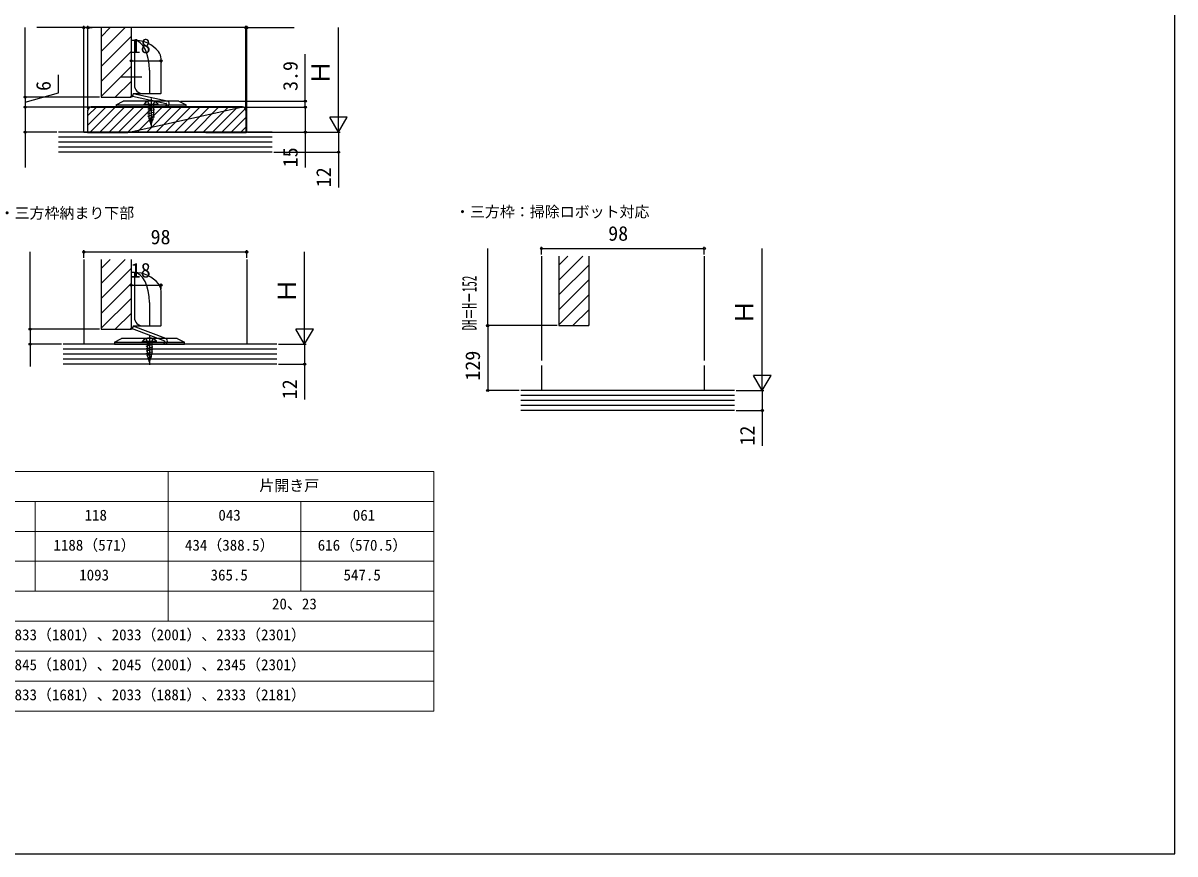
# Model space of a CAD drawing. Units: millimetres, scale not verified. Extents: x -525 to 525, y -783 to 779.
# Drawn here: x -168 to 525, y -783 to -283 of the extents above; entities that cross this region are included whole.
import ezdxf
from ezdxf.enums import TextEntityAlignment as Align

# ---------------------------------------------------------------- set-up
doc = ezdxf.new("R2010")
doc.units = ezdxf.units.MM
doc.header["$LTSCALE"] = 4
doc.layers.add('0-1_TABLE1', color=7, linetype='Continuous', lineweight=18)
for name, color, linetype in [('0-2_USER1', 3, 'Continuous'), ('0-3_YKK_11', 7, 'Continuous'), ('0-4_YKK_12', 2, 'Continuous'), ('0-5_YKK_13', 4, 'Continuous'), ('0-7_YKK_D', 6, 'Continuous'), ('0-8_YKK_ZWAK', 7, 'Continuous'), ('0-9_YSS_K', 3, 'Continuous')]:
    doc.layers.add(name, color=color, linetype=linetype)
doc.styles.add('ＭＳ ゴシック', font='')
doc.styles.get('ＭＳ ゴシック').set_extended_font_data('MS Gothic')

msp = doc.modelspace()

# ---------------------------------------------------------------- linework, layer by layer
at = {"layer": '0-1_TABLE1'}
for p, q in [((-490.82, -553.25), (79.18, -553.25)), ((-80.82, -553.25), (-80.82, -643.25)), ((79.18, -553.25), (79.18, -697.42)), ((-490.82, -571.25), (79.18, -571.25)), ((-160.82, -571.25), (-160.82, -625.25)), ((-0.82, -571.25), (-0.82, -625.25)), ((-490.82, -589.25), (79.18, -589.25)), ((-490.82, -607.25), (79.18, -607.25)), ((-490.82, -625.25), (79.18, -625.25)), ((-490.82, -643.25), (79.18, -643.25)), ((-440.82, -661.25), (79.18, -661.25)), ((-440.82, -679.25), (79.18, -679.25)), ((-490.82, -697.42), (79.18, -697.42))]:
    msp.add_line(p, q, dxfattribs=at)
at = {"layer": '0-3_YKK_11'}
for p, q in [((-36.003, -333.864), (-127.003, -333.864)), ((-127.003, -334.064), (-36.003, -334.064)), ((-58.003, -334.064), (-58.003, -333.864)), ((-33.803, -349.264), (-33.803, -336.064)), ((-105.003, -349.264), (-105.003, -349.064)), ((-58.003, -349.064), (-58.003, -349.264)), ((-58.003, -349.264), (-33.803, -349.264))]:
    msp.add_line(p, q, dxfattribs=at)
for points in [[(-129.203, -336.064), (-129.203, -349.264), (-105.003, -349.264), (-36.003, -333.864)], [(-105.003, -349.064), (-129.003, -349.064), (-129.003, -336.064)], [(-34.003, -336.064), (-34.003, -349.064), (-58.003, -349.064), (-105.003, -349.064)]]:
    msp.add_lwpolyline(points, dxfattribs=at)
for centre, radius, start, end in [((-127.003, -336.064), 2.2, 90.00001, 179.99999), ((-127.003, -336.064), 2, 90.00001, 179.99999), ((-36.003, -336.064), 2.2, 0.00001, 89.99999), ((-36.003, -336.064), 2, 0.00001, 89.99999)]:
    msp.add_arc(centre, radius, start, end, dxfattribs=at)
at = {"layer": '0-4_YKK_12'}
for p, q in [((-131.503, -349.064), (-131.503, -286.176)), ((-121.003, -291.635), (-115.544, -286.176)), ((-121.003, -300.615), (-106.564, -286.176)), ((-103.003, -286.176), (-103.003, -328.064)), ((-33.503, -349.064), (-33.503, -286.176)), ((-121.003, -309.595), (-103.003, -291.595)), ((-121.003, -318.576), (-103.003, -300.576)), ((-121.003, -327.556), (-103.003, -309.556)), ((-112.531, -328.064), (-103.003, -318.536)), ((-103.551, -328.064), (-103.003, -327.516)), ((-131.503, -349.064), (-33.503, -349.064)), ((-131.503, -425.707), (-131.503, -476.595)), ((-121.003, -425.707), (-121.003, -467.595)), ((-121.003, -431.166), (-115.544, -425.707)), ((-121.003, -440.146), (-106.564, -425.707)), ((-103.003, -425.707), (-103.003, -467.595)), ((-33.503, -425.707), (-33.503, -476.595)), ((143.831, -423.588), (143.831, -486.477)), ((154.331, -423.588), (154.331, -465.477)), ((154.331, -429.047), (159.79, -423.588)), ((154.331, -438.028), (168.77, -423.588)), ((154.331, -447.008), (172.331, -429.008)), ((172.331, -423.588), (172.331, -465.477)), ((241.831, -423.588), (241.831, -486.477)), ((-121.003, -449.126), (-103.003, -431.126)), ((-121.003, -458.107), (-103.003, -440.107)), ((154.331, -455.988), (172.331, -437.988)), ((-121.003, -467.087), (-103.003, -449.087)), ((154.331, -464.968), (172.331, -446.968)), ((162.802, -465.477), (172.331, -455.949)), ((-112.531, -467.595), (-103.003, -458.067)), ((-121.003, -467.595), (-103.003, -467.595)), ((-103.551, -467.595), (-103.003, -467.048)), ((154.331, -465.477), (172.331, -465.477)), ((171.783, -465.477), (172.331, -464.929)), ((143.831, -489.477), (143.831, -504.477)), ((241.831, -489.477), (241.831, -504.477)), ((241.831, -504.477), (143.831, -504.477))]:
    msp.add_line(p, q, dxfattribs=at)
msp.add_lwpolyline([(-121.003, -286.176), (-121.003, -328.064), (-103.003, -328.064)], dxfattribs=at)
at = {"layer": '0-5_YKK_13'}
for p, q in [((-101.003, -293.864), (-101.003, -320.864)), ((-92.003, -311.864), (-92.003, -325.864)), ((-85.003, -325.564), (-85.003, -304.99)), ((-109.229, -315.864), (-96.66, -315.864)), ((-112.003, -332.664), (-107.753, -330.464)), ((-112.003, -332.664), (-70.003, -332.664)), ((-74.253, -330.464), (-107.753, -330.464)), ((-102.194, -327.443), (-81.946, -331.747)), ((-102.003, -326.364), (-102.003, -326.864)), ((-101.503, -325.864), (-85.303, -325.864)), ((-95.203, -332.153), (-86.803, -332.153)), ((-95.203, -332.664), (-95.203, -332.153)), ((-95.203, -332.664), (-86.803, -332.664)), ((-93.003, -333.605), (-89.003, -332.533)), ((-92.403, -332.664), (-92.403, -339.836)), ((-91.003, -328.758), (-91.003, -346.254)), ((-89.603, -332.664), (-89.603, -339.836)), ((-86.803, -332.664), (-86.803, -332.153)), ((-81.964, -333.276), (-81.715, -332.103)), ((-80.497, -333.588), (-80.185, -332.121)), ((-74.253, -330.464), (-70.003, -332.664)), ((-93.003, -335.055), (-89.003, -333.983)), ((-93.003, -336.504), (-89.003, -335.432)), ((-93.003, -337.953), (-89.003, -336.882)), ((-93.003, -339.403), (-89.003, -338.331)), ((-81.964, -333.276), (-80.497, -333.588)), ((-92.624, -340.751), (-89.003, -339.78)), ((-91.003, -344.664), (-92.403, -339.836)), ((-92.084, -342.055), (-89.652, -341.404)), ((-91.543, -343.36), (-90.328, -343.034)), ((-91.003, -344.664), (-89.603, -339.836)), ((-101.003, -433.595), (-101.003, -460.595)), ((-85.003, -465.295), (-85.003, -444.721)), ((-92.003, -451.595), (-92.003, -465.595)), ((-102.308, -467.135), (-82.983, -474.553)), ((-102.003, -466.095), (-102.003, -466.595)), ((-101.503, -465.595), (-85.303, -465.595)), ((-113.003, -475.395), (-108.753, -473.195)), ((-113.003, -475.395), (-71.003, -475.395)), ((-75.253, -473.195), (-108.753, -473.195)), ((-96.203, -474.884), (-87.803, -474.884)), ((-96.203, -475.395), (-96.203, -474.884)), ((-96.203, -475.395), (-87.803, -475.395)), ((-94.003, -476.336), (-90.003, -475.264)), ((-94.003, -477.786), (-90.003, -476.714)), ((-94.003, -479.235), (-90.003, -478.163)), ((-93.403, -475.395), (-93.403, -482.567)), ((-92.003, -471.489), (-92.003, -488.985)), ((-90.603, -475.395), (-90.603, -482.567)), ((-87.803, -475.395), (-87.803, -474.884)), ((-83.24, -476.061), (-82.81, -474.94)), ((-83.24, -476.061), (-81.84, -476.598)), ((-81.84, -476.598), (-81.302, -475.198)), ((-75.253, -473.195), (-71.003, -475.395)), ((-94.003, -480.684), (-90.003, -479.613)), ((-94.003, -482.134), (-90.003, -481.062)), ((-93.624, -483.482), (-90.003, -482.511)), ((-92.003, -487.395), (-93.403, -482.567)), ((-93.084, -484.786), (-90.652, -484.135)), ((-92.003, -487.395), (-90.603, -482.567)), ((-92.543, -486.091), (-91.328, -485.765))]:
    msp.add_line(p, q, dxfattribs=at)
for points in [[(-101.003, -293.864), (-103.003, -293.864), (-103.003, -327.864)], [(-112.003, -332.664), (-112.003, -333.864), (-70.003, -333.864), (-70.003, -332.664)], [(-81.341, -330.342), (-101.882, -325.976), (-102.194, -327.443)], [(-88.934, -330.574), (-89.853, -332.458), (-91.003, -333.07), (-92.153, -332.458), (-93.072, -330.574)], [(-101.003, -433.595), (-103.003, -433.595), (-103.003, -467.595)], [(-82.165, -473.26), (-101.77, -465.734), (-102.308, -467.135)], [(-113.003, -475.395), (-113.003, -476.595), (-71.003, -476.595), (-71.003, -475.395)], [(-89.934, -473.305), (-90.853, -475.189), (-92.003, -475.801), (-93.153, -475.189), (-94.072, -473.305)]]:
    msp.add_lwpolyline(points, dxfattribs=at)
for centre, radius, start, end in [((-100.594, -311.86), 18, 38.64663, 91.30156), ((-92.003, -304.99), 7, 0, 38.64663), ((-96.003, -320.864), 5, 180, 270), ((-85.303, -325.564), 0.3, 270, 0), ((-103.003, -326.864), 1, 270, 0), ((-101.503, -326.364), 0.5, 90, 180), ((-91.003, -335.593), 5.429, 39.32068, 140.67932), ((-82.008, -332.04), 0.3, 348, 78), ((-81.652, -331.809), 1.5, 348, 78), ((-100.594, -451.591), 18, 38.64663, 91.30156), ((-92.003, -444.721), 7, 0, 38.64663), ((-96.003, -460.595), 5, 180, 270), ((-103.003, -466.595), 1, 270, 0), ((-101.503, -466.095), 0.5, 90, 180), ((-85.303, -465.295), 0.3, 270, 0), ((-92.003, -478.325), 5.429, 39.32068, 140.67932), ((-83.09, -474.833), 0.3, 339, 69), ((-82.703, -474.66), 1.5, 339, 69)]:
    msp.add_arc(centre, radius, start, end, dxfattribs=at)
for centre in [(-101.003, -311.864), (-101.003, -451.595)]:
    msp.add_ellipse(centre, major_axis=(0, 18), ratio=0.5, start_param=4.712389, end_param=6.2831853, dxfattribs=at)
at = {"layer": '0-7_YKK_D'}
for p, q in [((-166.786, -328.064), (-166.786, -286.176)), ((-131.503, -286.176), (-159.83, -286.176)), ((-131.503, -335.053), (-131.503, -285.176)), ((-129.003, -286.176), (-131.503, -286.176)), ((-129.003, -335.064), (-129.003, -285.176)), ((-129.003, -335.064), (-129.003, -285.176)), ((-34.003, -286.176), (-129.003, -286.176)), ((-129.003, -286.176), (-126.453, -286.176)), ((-34.003, -286.176), (-36.553, -286.176)), ((-34.003, -335.064), (-34.003, -285.176)), ((-34.003, -335.064), (-34.003, -285.176)), ((-34.003, -286.176), (-33.503, -286.176)), ((-33.503, -335.064), (-33.503, -285.176)), ((-33.503, -286.176), (-4.903, -286.176)), ((21.779, -338.564), (21.779, -286.176)), ((1.779, -330.464), (1.779, -302.205)), ((-103.003, -306.176), (-85.003, -306.176)), ((-85.003, -305.987), (-85.003, -307.176)), ((-122.003, -328.064), (-167.786, -328.064)), ((-166.786, -328.064), (-166.786, -334.064)), ((-73.253, -330.464), (2.779, -330.464)), ((1.779, -334.064), (1.779, -330.464)), ((21.779, -349.064), (21.779, -330.878)), ((-128.003, -334.064), (-167.786, -334.064)), ((-128.003, -334.064), (-167.786, -334.064)), ((-35.003, -334.064), (2.779, -334.064)), ((-35.003, -334.064), (2.779, -334.064)), ((1.779, -334.064), (1.779, -336.614)), ((21.779, -349.064), (16.529, -339.971)), ((27.029, -339.971), (16.529, -339.971)), ((21.779, -349.064), (27.029, -339.971)), ((-147.786, -349.064), (-167.786, -349.064)), ((-33.003, -349.064), (2.779, -349.064)), ((-17.221, -349.064), (22.779, -349.064)), ((-17.221, -349.064), (22.779, -349.064)), ((-17.221, -361.064), (22.779, -361.064)), ((-163.83, -467.595), (-163.83, -421.156)), ((-131.503, -424.707), (-131.503, -420.156)), ((-131.503, -421.156), (-33.503, -421.156)), ((-33.503, -424.707), (-33.503, -420.156)), ((1.379, -466.095), (1.379, -421.156)), ((111.503, -465.477), (111.503, -419.037)), ((143.831, -422.588), (143.831, -418.037)), ((143.831, -419.037), (241.831, -419.037)), ((241.831, -422.588), (241.831, -418.037)), ((276.713, -493.977), (276.713, -419.037)), ((-103.003, -441.156), (-85.003, -441.156)), ((-85.003, -443.521), (-85.003, -440.156)), ((1.379, -476.595), (1.379, -458.409)), ((-122.003, -467.595), (-164.83, -467.595)), ((1.379, -476.595), (-3.871, -467.502)), ((6.629, -467.502), (-3.871, -467.502)), ((1.379, -476.595), (6.629, -467.502)), ((153.331, -465.477), (110.503, -465.477)), ((111.503, -465.477), (111.503, -504.477)), ((-144.83, -476.595), (-164.83, -476.595)), ((-14.266, -476.595), (2.379, -476.595)), ((-14.266, -476.595), (2.379, -476.595)), ((-14.266, -488.595), (2.379, -488.595)), ((276.713, -504.477), (276.713, -486.29)), ((276.713, -504.477), (271.463, -495.384)), ((281.963, -495.384), (271.463, -495.384)), ((276.713, -504.477), (281.963, -495.384)), ((130.503, -504.477), (110.503, -504.477)), ((261.068, -504.477), (277.713, -504.477)), ((261.068, -504.477), (277.713, -504.477)), ((261.068, -516.477), (277.713, -516.477))]:
    msp.add_line(p, q, dxfattribs=at)
for points in [[(-166.786, -331.064), (-146.786, -325.326), (-146.786, -314.508)], [(-166.786, -334.064), (-166.786, -349.064), (-166.786, -370.342)], [(1.779, -334.064), (1.779, -349.064), (1.779, -370.342)], [(21.779, -349.064), (21.779, -361.064), (21.779, -382.342)], [(-163.83, -467.595), (-163.83, -476.595), (-163.83, -489.964)], [(1.379, -476.595), (1.379, -488.595), (1.379, -509.873)], [(276.713, -504.477), (276.713, -516.477), (276.713, -537.754)]]:
    msp.add_lwpolyline(points, dxfattribs=at)
for centre in [(-131.503, -286.176), (-129.003, -286.176), (-129.003, -286.176), (-34.003, -286.176), (-34.003, -286.176), (-33.503, -286.176), (-103.003, -306.176), (-85.003, -306.176), (-166.786, -328.064), (1.779, -330.464), (-166.786, -334.064), (1.779, -334.064), (1.779, -334.064), (-166.786, -349.064), (1.779, -349.064), (21.779, -361.064), (-131.503, -421.156), (-33.503, -421.156), (143.831, -419.037), (241.831, -419.037), (-103.003, -441.156), (-85.003, -441.156), (-163.83, -467.595), (111.503, -465.477), (-163.83, -476.595), (1.379, -488.595), (111.503, -504.477), (276.713, -516.477)]:
    msp.add_circle(centre, 0.637, dxfattribs=at)
at = {"layer": '0-8_YKK_ZWAK'}
msp.add_lwpolyline([(-525, -783.3), (525, -783.3), (525, 746.7)], dxfattribs=at)
at = {"layer": '0-9_YSS_K'}
for p, q in [((-129.003, -339.149), (-123.918, -334.064)), ((-129.003, -344.806), (-118.261, -334.064)), ((-127.604, -349.064), (-112.604, -334.064)), ((-121.947, -349.064), (-106.947, -334.064)), ((-116.291, -349.064), (-101.291, -334.064)), ((-110.634, -349.064), (-95.634, -334.064)), ((-104.977, -349.064), (-89.977, -334.064)), ((-99.32, -349.064), (-84.32, -334.064)), ((-93.663, -349.064), (-78.663, -334.064)), ((-88.006, -349.064), (-73.006, -334.064)), ((-82.35, -349.064), (-67.35, -334.064)), ((-76.693, -349.064), (-61.693, -334.064)), ((-71.036, -349.064), (-56.036, -334.064)), ((-65.379, -349.064), (-50.379, -334.064)), ((-59.722, -349.064), (-44.722, -334.064)), ((-54.065, -349.064), (-39.065, -334.064)), ((-48.408, -349.064), (-34.323, -334.979)), ((-42.752, -349.064), (-34.003, -340.316)), ((-37.095, -349.064), (-34.003, -345.973)), ((-18.221, -349.064), (-146.786, -349.064)), ((-18.221, -352.064), (-146.786, -352.064)), ((-18.221, -355.064), (-146.786, -355.064)), ((-18.221, -358.064), (-146.786, -358.064)), ((-18.221, -361.064), (-146.786, -361.064)), ((-15.266, -476.595), (-143.83, -476.595)), ((-15.266, -479.595), (-143.83, -479.595)), ((-15.266, -482.595), (-143.83, -482.595)), ((-15.266, -485.595), (-143.83, -485.595)), ((-15.266, -488.595), (-143.83, -488.595)), ((260.068, -504.477), (131.503, -504.477)), ((260.068, -507.477), (131.503, -507.477)), ((260.068, -510.477), (131.503, -510.477)), ((260.068, -513.477), (131.503, -513.477)), ((260.068, -516.477), (131.503, -516.477))]:
    msp.add_line(p, q, dxfattribs=at)

# ---------------------------------------------------------------- texts
at = {"layer": '0-1_TABLE1', "style": 'ＭＳ ゴシック'}
for s, p in [('片開き戸', (-25.877, -566.903)), ('118', (-131.022, -584.75)), ('043', (-50.536, -584.75)), ('061', (30.359, -584.75)), ('1188（571）', (-149.764, -602.801)), ('434（388.5）', (-70.633, -602.801)), ('616（570.5）', (9.239, -602.801)), ('1093', (-134.269, -620.75)), ('365.5', (-55.241, -620.75)), ('547.5', (24.759, -620.75)), ('20、23', (-18.258, -638.136)), ('933（901）、1233（1201）、1833（1801）、2033（2001）、2333（2301）', (-294.454, -656.724)), ('945（901）、1245（1201）、1845（1801）、2045（2001）、2345（2301）', (-294.454, -674.724)), ('933（781）、1233（1081）、1833（1681）、2033（1881）、2333（2181）', (-294.454, -692.809))]:
    msp.add_text(s, height=6.598, dxfattribs=at).set_placement(p, align=Align.BOTTOM_LEFT)
at = {"layer": '0-2_USER1', "style": 'ＭＳ ゴシック'}
for s, p in [('・三方枠納まり下部', (-182.148, -403)), ('・三方枠：掃除ロボット対応', (91.825, -402.265))]:
    msp.add_text(s, height=6.598, dxfattribs=at).set_placement(p, align=Align.BOTTOM_LEFT)
at = {"layer": '0-7_YKK_D', "style": 'ＭＳ ゴシック'}
for s, p in [('18', (-103.242, -304.176)), ('98', (-91.299, -419.156)), ('98', (184.035, -417.037)), ('18', (-103.242, -439.156))]:
    msp.add_text(s, height=8.798, dxfattribs=at).set_placement(p, align=Align.BOTTOM_LEFT)
for s, height, p in [('3.9', 8.798, (-0.221, -324.251)), ('Ｈ', 11, (19.779, -320.722)), ('6', 8.798, (-148.786, -324.281)), ('15', 8.798, (-0.221, -370.183)), ('12', 8.798, (19.779, -382.183)), ('Ｈ', 11, (-0.621, -451.978)), ('Ｈ', 11, (274.713, -464.859)), ('129', 8.798, (109.503, -498.511)), ('12', 8.798, (-0.621, -509.714)), ('12', 8.798, (274.713, -537.595))]:
    msp.add_text(s, height=height, rotation=90, dxfattribs=at).set_placement(p, align=Align.BOTTOM_LEFT)
at = {"layer": '0-7_YKK_D', "style": 'ＭＳ ゴシック', "width": 0.55}
msp.add_text('DH＝H－152', height=8.798, rotation=90, dxfattribs=at).set_placement((107.503, -468.395), align=Align.BOTTOM_LEFT)

doc.saveas('drawing.dxf')
